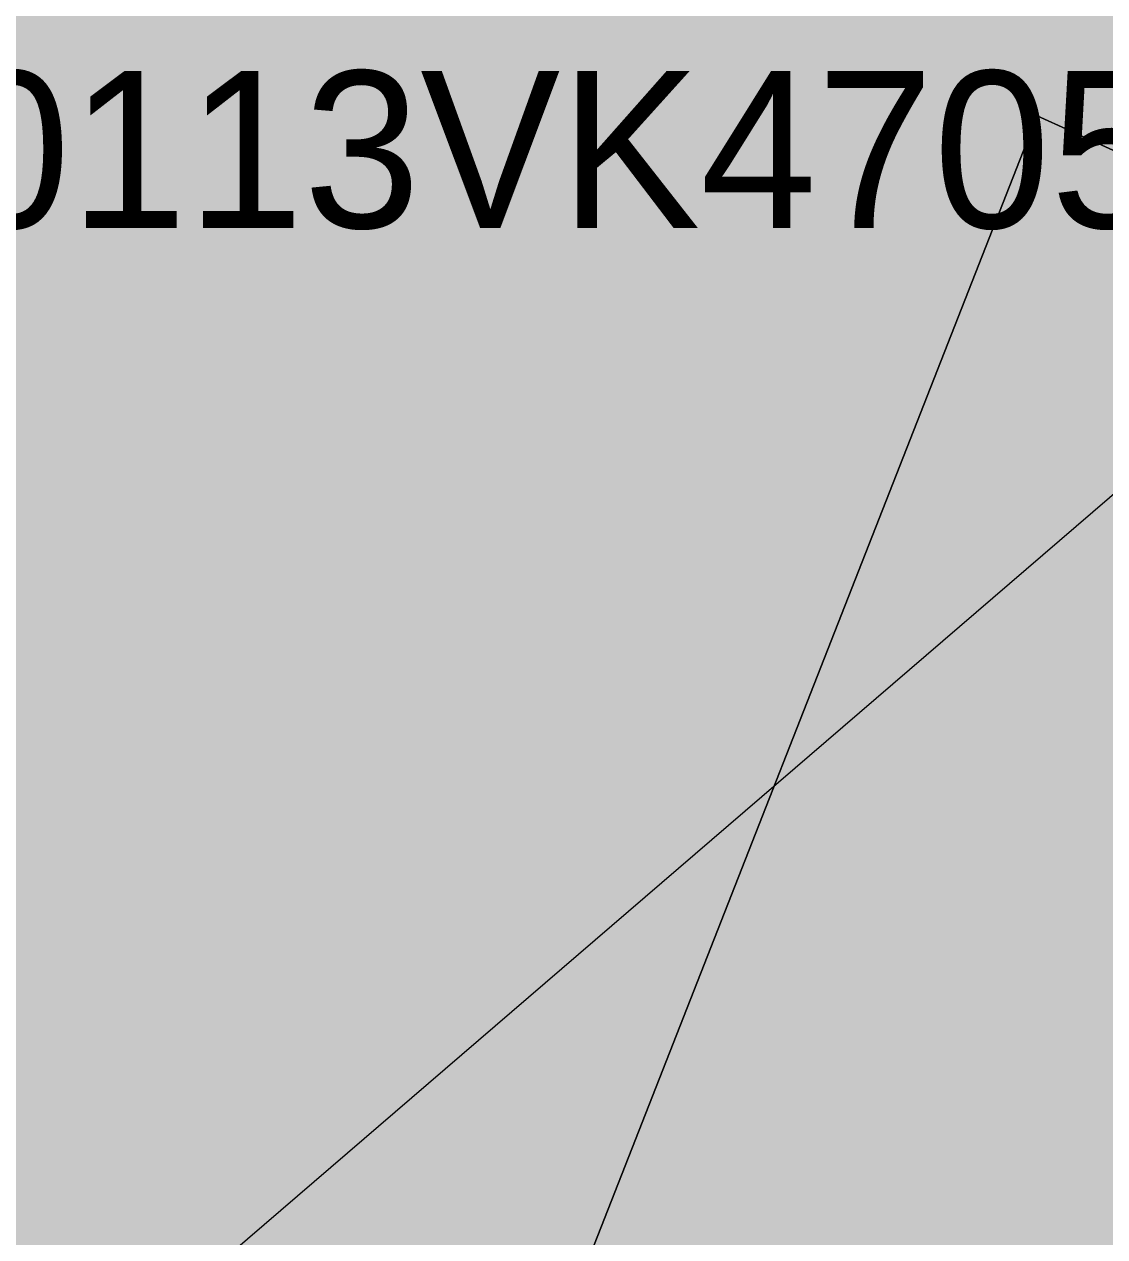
# Model space of a CAD drawing. Header units: metres. Extents: x -6 to 1255, y -2 to 532.
# Drawn here: x 1015.96 to 1022.84, y 319.62 to 327.35 of the extents above; entities that cross this region are included whole.
import ezdxf

# ---------------------------------------------------------------- set-up
doc = ezdxf.new("R2010")
doc.units = ezdxf.units.M
doc.header["$MEASUREMENT"] = 0
for name, color, linetype, lineweight, true_color in [('TPX_BUILDINGS', 7, 'CONTINUOUS', 0, 0x000000), ('TPX_BUILDINGS_HATCH', 7, 'CONTINUOUS', 0, 0xf0f0f0), ('TPX_CADASTRES', 7, 'CONTINUOUS', 0, 0x646464), ('TPX_CADASTRES_TEXT', 7, 'CONTINUOUS', 0, 0x000000), ('TPX_RELIEF_CONTOUR_LINES', 7, 'CONTINUOUS', 0, 0x969696)]:
    doc.layers.add(name, color=color, linetype=linetype, lineweight=lineweight, true_color=true_color)

msp = doc.modelspace()

# ---------------------------------------------------------------- hatches: boundary and pattern name
at = {"layer": 'TPX_BUILDINGS_HATCH'}
for points in [[(1008.4997, 323.4433), (1006.4197, 319.6933), (1012.3797, 317.0733), (1015.5492, 315.6833), (1017.6892, 314.7433), (1018.0592, 315.6833), (1018.2692, 316.2133), (1019.1497, 318.4533), (1022.4097, 326.7633), (1023.0297, 326.4833), (1024.2097, 328.7633), (1028.7097, 326.6533), (1028.2097, 325.5533), (1027.1397, 325.9833), (1026.6297, 324.8633), (1031.3592, 322.7333), (1034.4697, 329.3833), (1031.5597, 330.6933), (1027.4797, 332.5233), (1026.4097, 333.0033), (1017.6997, 336.9233), (1016.3197, 337.5433), (1008.4997, 323.4433)], [(1018.0592, 315.6833), (1017.6892, 314.7433), (1025.9292, 311.1233), (1027.4992, 314.4733), (1027.6592, 314.8133), (1028.0592, 315.6833), (1028.9292, 317.5433), (1029.3142, 318.3658), (1031.3057, 322.6193), (1031.3592, 322.7333), (1026.6297, 324.8633), (1023.0297, 326.4833), (1022.4097, 326.7633), (1019.1497, 318.4533), (1018.2692, 316.2133), (1018.0592, 315.6833)]]:
    msp.add_hatch(color=256, dxfattribs=at).paths.add_polyline_path(points)

# ---------------------------------------------------------------- linework, layer by layer
at = {"layer": 'TPX_BUILDINGS', "elevation": 0.0421}
for points in [[(1008.4997, 323.4433), (1006.4197, 319.6933), (1012.3797, 317.0733), (1015.5492, 315.6833), (1017.6892, 314.7433), (1018.0592, 315.6833), (1018.2692, 316.2133), (1019.1497, 318.4533), (1022.4097, 326.7633), (1023.0297, 326.4833), (1024.2097, 328.7633), (1028.7097, 326.6533), (1028.2097, 325.5533), (1027.1397, 325.9833), (1026.6297, 324.8633), (1031.3592, 322.7333), (1034.4697, 329.3833), (1031.5597, 330.6933), (1027.4797, 332.5233), (1026.4097, 333.0033), (1017.6997, 336.9233), (1016.3197, 337.5433)], [(1018.0592, 315.6833), (1017.6892, 314.7433), (1025.9292, 311.1233), (1027.4992, 314.4733), (1027.6592, 314.8133), (1028.0592, 315.6833), (1028.9292, 317.5433), (1029.3142, 318.3658), (1031.3057, 322.6193), (1031.3592, 322.7333), (1026.6297, 324.8633), (1023.0297, 326.4833), (1022.4097, 326.7633), (1019.1497, 318.4533), (1018.2692, 316.2133)]]:
    msp.add_lwpolyline(points, close=True, dxfattribs=at)
at = {"layer": 'TPX_CADASTRES', "elevation": 0.0241}
for points in [[(1008.4997, 323.4436), (1006.4197, 319.6936), (1012.3797, 317.0736), (1015.5492, 315.6836), (1017.6892, 314.7436), (1018.0592, 315.6836), (1018.2692, 316.2136), (1019.1497, 318.4536), (1022.4097, 326.7636), (1023.0297, 326.4836), (1026.6297, 324.8636), (1031.3592, 322.7336), (1034.4697, 329.3836), (1031.5597, 330.6936), (1027.4797, 332.5236), (1026.4097, 333.0036), (1017.6997, 336.9236), (1016.3197, 337.5436)], [(1018.0592, 315.6836), (1017.6892, 314.7436), (1025.9292, 311.1236), (1027.4992, 314.4736), (1027.6592, 314.8136), (1028.0592, 315.6836), (1028.9292, 317.5436), (1031.3592, 322.7336), (1026.6297, 324.8636), (1023.0297, 326.4836), (1022.4097, 326.7636), (1019.1497, 318.4536), (1018.2692, 316.2136)]]:
    msp.add_lwpolyline(points, close=True, dxfattribs=at)
at = {"layer": 'TPX_RELIEF_CONTOUR_LINES', "elevation": 0.0451}
msp.add_lwpolyline([(1036.0785, 334.3365), (1030.3691, 330.7778), (1014.0981, 316.7872), (1010.8506, 314.7885), (1010.3011, 312.7899), (1010.828, 308.7926)], dxfattribs=at)

# ---------------------------------------------------------------- texts
at = {"layer": 'TPX_CADASTRES_TEXT'}
msp.add_text('0850113VK4705B', height=1, dxfattribs=at).set_placement((1013.2733, 326.0493, 0.0241))

doc.saveas('drawing.dxf')
